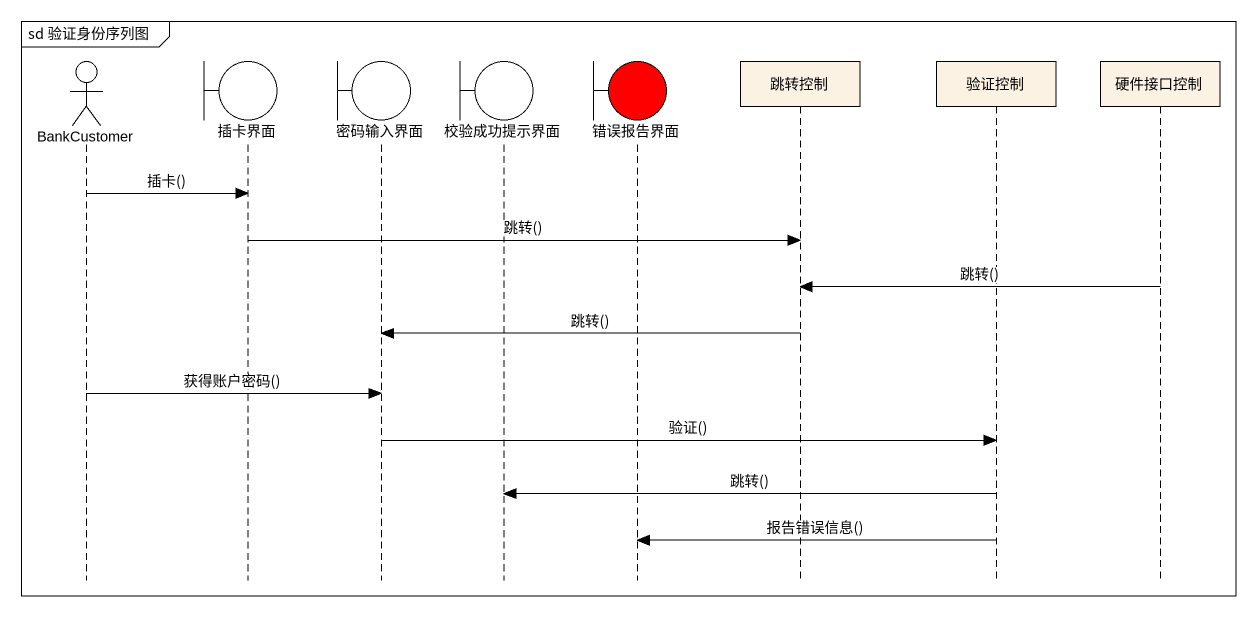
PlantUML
@startuml
mainframe sd 验证身份序列图
hide footbox
actor BankCustomer
boundary 插卡界面
boundary 密码输入界面
boundary 校验成功提示界面
boundary 错误报告界面 #FF0000
participant 跳转控制
participant 验证控制
participant 硬件接口控制

BankCustomer -> 插卡界面 : 插卡()
插卡界面 -> 跳转控制 : 跳转()
硬件接口控制 -> 跳转控制 : 跳转()
跳转控制 -> 密码输入界面 : 跳转()
BankCustomer -> 密码输入界面 : 获得账户密码()
密码输入界面 -> 验证控制 : 验证()
验证控制 -> 校验成功提示界面 : 跳转()
验证控制 -> 错误报告界面 : 报告错误信息()
@enduml
